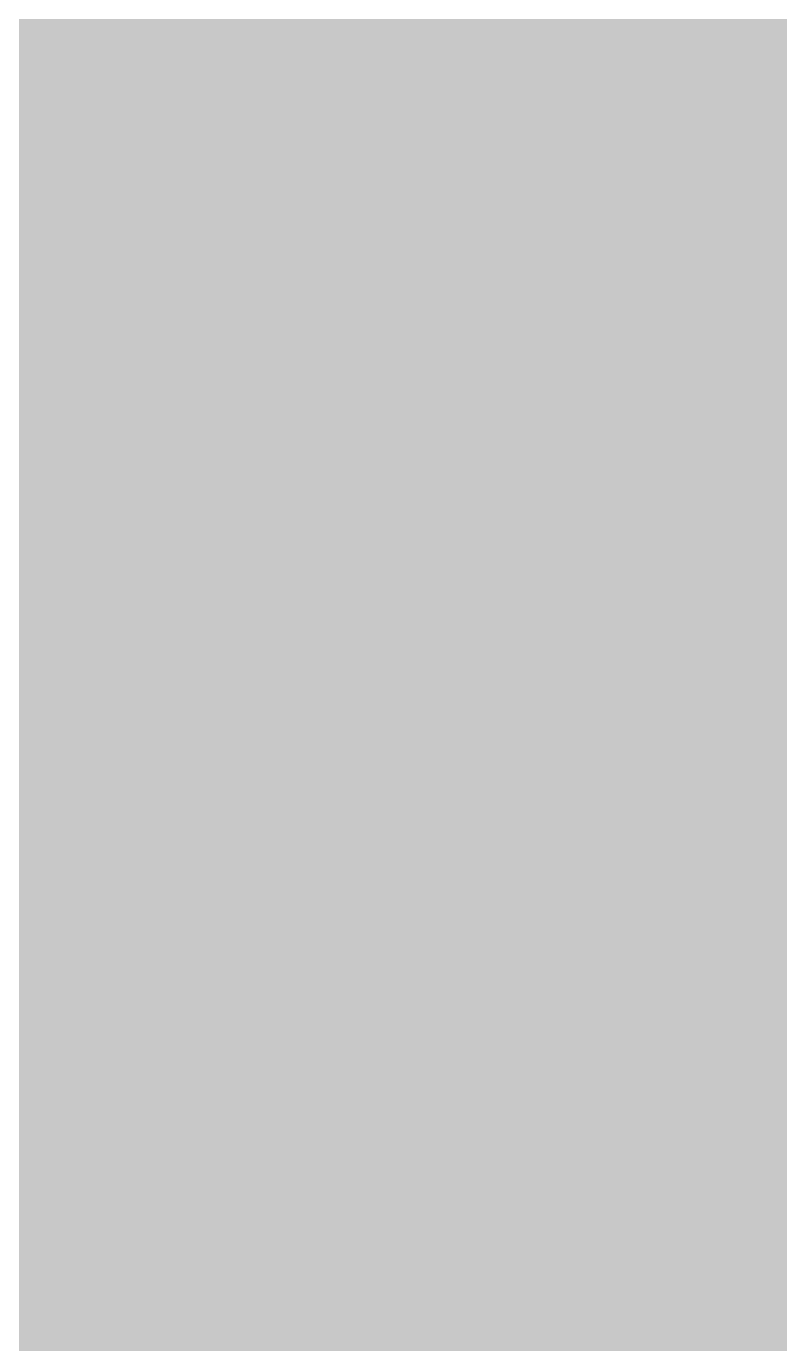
# Model space of a CAD drawing. Header units: millimetres. Extents: x -0.5 to 77.7, y -66.2 to -6.
# Drawn here: x 47.6942 to 47.7663, y -20.1552 to -20.0292 of the extents above; entities that cross this region are included whole.
import ezdxf

# ---------------------------------------------------------------- set-up
doc = ezdxf.new("R2010")
doc.units = ezdxf.units.MM
doc.header["$MEASUREMENT"] = 0
doc.layers.add('Inner1', color=7, linetype='Continuous', true_color=0x999966)
doc.layers.add('Top-Silkscreen-Layer', color=7, linetype='Continuous', true_color=0xffcc00)

msp = doc.modelspace()

# ---------------------------------------------------------------- hatches: boundary and pattern name
at = {"layer": 'Inner1'}
msp.add_hatch(color=256, dxfattribs=at).paths.add_polyline_path([(77.23901447802896, -6.454152908305818), (77.23901447802896, -65.68199136398273), (-0.022860045720091406, -65.68199136398273), (-0.02286004572008509, -6.454152908305818)])
at = {"layer": 'Top-Silkscreen-Layer'}
msp.add_hatch(color=256, dxfattribs=at).paths.add_polyline_path([(47.728086619252096, -20.050498834945532), (47.73383973148897, -20.092512297100946), (47.74208839903388, -20.09843307101885), (47.75509322669515, -20.088659788610705), (47.744647454477, -20.04230588210711), (47.73370638120534, -20.038460656241618)])

# ---------------------------------------------------------------- linework, layer by layer
at = {"layer": 'Top-Silkscreen-Layer', "const_width": 0.25400050800101603}
for points in [[(47.825876827251854, -20.04602730335194), (47.844641117163484, -20.098476766767316), (47.860236750335396, -20.04229131685762)], [(47.731204475883786, -19.93502553698466), (47.730315473992874, -19.972043118564827), (47.73721793867442, -19.98248640244953), (47.752654821508656, -19.973332143144738), (47.75370257373723, -19.93328498967054), (47.73930709311805, -19.924749753469097)], [(47.826022877562494, -19.936838910546232), (47.828499382830024, -19.972356271428872), (47.838907054967144, -19.987525978773252), (47.853499386005026, -19.975604322065262), (47.84476811743362, -19.9276628033672), (47.833947694418576, -19.92386127325017)], [(47.919349026067195, -19.918770718553237), (47.907315750472414, -19.937042824039096), (47.943936278364276, -19.993140882451847), (47.962865668627074, -19.993140882451847), (47.971615987239005, -19.977366717253613), (47.985478066723644, -19.957193846709238), (47.98184585899794, -19.9468743674452), (47.97309554038602, -19.932848032185824)], [(47.43052498633859, -19.935884886704603), (47.42127301665965, -19.947609912544472), (47.426035526789505, -19.96320929474882), (47.47309547688601, -19.954091448567755)], [(47.63120446318378, -20.049712311473048), (47.623095495936006, -20.06768582934435), (47.63120446318378, -20.085659347215657), (47.63930708041804, -20.095927848106477), (47.65370256103723, -20.08739261190503), (47.66809804165641, -20.06768582934435), (47.65370256103723, -20.047971764158927), (47.63930708041804, -20.039436527957477)], [(47.728086619252096, -20.050498834945532), (47.73383973148897, -20.092512297100946), (47.74208839903388, -20.09843307101885), (47.75509322669515, -20.088659788610705), (47.744647454477, -20.04230588210711), (47.73370638120534, -20.038460656241618)], [(47.71903785000538, -20.497986995042897), (47.74699060946089, -20.560836046594506), (47.762744992970454, -20.560836046594506), (47.768650505531475, -20.54817884478724)], [(47.628270756943785, -20.159060922023155), (47.63091871257598, -20.20236340875848), (47.63843077855415, -20.213753433860067), (47.65201345744451, -20.20505069728948), (47.66712013957641, -20.181476840989067)], [(47.81920931307005, -20.495219597639696), (47.84566346933803, -20.560836046594506), (47.86284025587305, -20.560836046594506), (47.87019992152706, -20.544515684540375)], [(47.72529896332276, -20.16201766766973), (47.73244907853105, -20.207504941828635), (47.74155499789934, -20.216950506123236), (47.75482652612788, -20.20497787104203), (47.760236737635395, -20.156978091346005)], [(47.82278437067419, -20.165666262667102), (47.811792497294476, -20.18337032342284), (47.821698518364585, -20.198641987513653), (47.870403121959264, -20.189633380703764), (47.87371782900964, -20.17683052640159), (47.861132102239814, -20.162396364156482)], [(47.418479010716794, -20.501140371557593), (47.446190469659065, -20.560836046594506), (47.46241475416811, -20.560836046594506), (47.47275257615666, -20.54418796642684)], [(47.832817392014434, -20.261112342578507), (47.816345456978624, -20.279945210169753), (47.80764593847475, -20.29682633432927), (47.81881561223264, -20.314144415973505), (47.86616131293694, -20.31694822650043), (47.87445443057639, -20.302433955383123), (47.86993322095979, -20.28435848076538)], [(47.626080002284056, -20.275073134215177), (47.61809803530641, -20.297059378321123), (47.66708203949538, -20.31282626089461), (47.673641603447564, -20.297059378321123), (47.66708203949538, -20.28129249574763)], [(47.83326824297339, -20.37629433554957), (47.80842699013605, -20.411746152809503), (47.866694714071485, -20.436805664557948)], [(47.72278435797419, -20.28035303715549), (47.71179248459448, -20.29805709791122), (47.721736605745626, -20.313328762002033), (47.74606985750245, -20.32860042609285), (47.76045898810813, -20.32860042609285), (47.7670058520333, -20.31293550026579), (47.77355271595848, -20.29727785706348), (47.76757735324889, -20.284263806643693)]]:
    msp.add_lwpolyline(points, close=True, dxfattribs=at)

doc.saveas('drawing.dxf')
